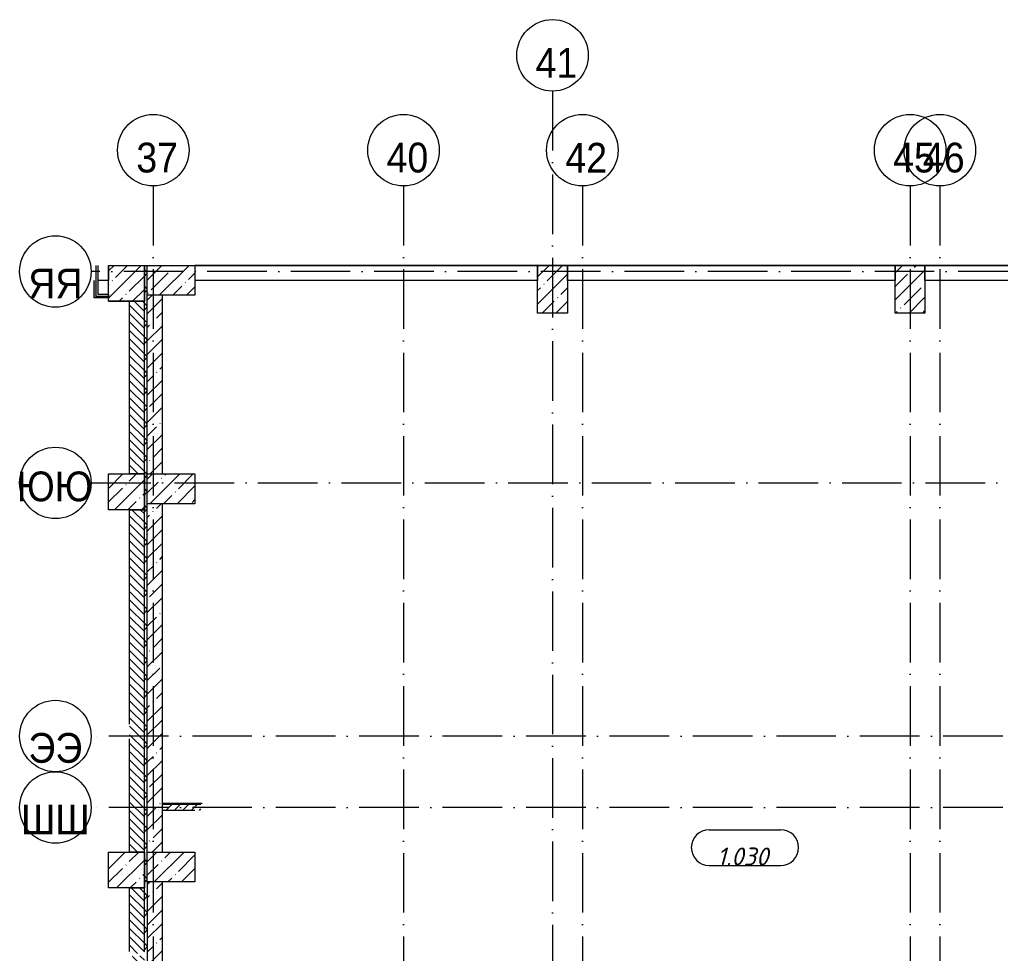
# Model space of a CAD drawing. Header units: millimetres. Extents: x -81576 to 1046824, y -248937 to 691537.
# Drawn here: x 717593 to 734051, y 80087 to 95767 of the extents above; entities that cross this region are included whole.
import ezdxf

# ---------------------------------------------------------------- set-up
doc = ezdxf.new("R2010")
doc.units = ezdxf.units.MM
doc.linetypes.add('50_200_ШТРИХ_1Т_ш5_п1_п1_', pattern=[1400, 1000, -200, 0, -200])
for name, color, linetype, lineweight, true_color in [('A-AREA-IDEN-1', 7, 'Continuous', 9, 0xaaaaaa), ('A-WALL-1', 7, 'Continuous', 5, 0x77b143), ('I-WALL-2', 7, 'Continuous', 5, 0xff7d7d), ('Оси-1', 7, 'Continuous', 20, 0xaaaaaa), ('Оси-2', 7, 'Continuous', 9, 0xaaaaaa), ('Оси-3', 7, '50_200_ШТРИХ_1Т_ш5_п1_п1_', 9, 0xaaaaaa)]:
    doc.layers.add(name, color=color, linetype=linetype, lineweight=lineweight, true_color=true_color)
for name, color, linetype, lineweight in [('A-CLNG', 7, 'Continuous', 9), ('A-WALL', 7, 'Continuous', 5), ('A-WALL-FNSH-1', 7, 'Continuous', 5), ('I-WALL', 7, 'Continuous', 5), ('S-COLS', 7, 'Continuous', 9), ('S-COLS-1', 7, 'Continuous', 5)]:
    doc.layers.add(name, color=color, linetype=linetype, lineweight=lineweight)
doc.styles.add('Arial', font='arial.ttf', dxfattribs={"width": 0.9, "height": 500})
doc.styles.add('ISOCPEUR_I', font='isocpeui.ttf', dxfattribs={"height": 300})
pattern_1 = [(45, (669536.4, 5956.26), (-228.0985, 228.0985), []), (45, (669764.5, 5956.26), (-228.0985, 228.0985), [403.225, -80.645, 6.706, -73.939])]

# ---------------------------------------------------------------- blocks, each defined once
blk = doc.blocks.new('BSC_Колонна _Прямоугольная - 500х800-V9-АИ_План потолка_1 этаж')
at = {"layer": 'S-COLS-1'}
h = blk.add_hatch(dxfattribs=at)
h.set_pattern_fill('FP_17', color=256, style=0, pattern_type=2)
h.set_pattern_definition([(315, (-85431.04, 50600), (228.0985, 228.0985), []), (315, (-85431.04, 50371.9), (228.0985, 228.0985), [403.225, -80.645, 6.706, -73.939])])
h.paths.add_polyline_path([(-250, 382), (-250, -400), (250, -400), (250, 400), (-250, 400)])
for p, q in [((-250, 400), (250, 400)), ((-250, -400), (-250, 400)), ((250, 400), (250, -400)), ((250, -400), (-250, -400))]:
    blk.add_line(p, q, dxfattribs=at)
blk = doc.blocks.new('BSC_Колонна _Прямоугольная - 500х800-V294-АИ_План потолка_1 этаж')
at = {"layer": 'S-COLS-1'}
h = blk.add_hatch(dxfattribs=at)
h.set_pattern_fill('FP_185', color=256, style=0, pattern_type=2)
h.set_pattern_definition([(315, (-81931.04, 50600), (228.0985, 228.0985), []), (315, (-81931.04, 50371.9), (228.0985, 228.0985), [403.225, -80.645, 6.706, -73.939])])
h.paths.add_polyline_path([(-250, 400), (-250, -400), (250, -400), (250, 400), (189, 400)])
for p, q in [((-250, 400), (250, 400)), ((-250, -400), (-250, 400)), ((250, 400), (250, -400)), ((250, -400), (-250, -400))]:
    blk.add_line(p, q, dxfattribs=at)
blk = doc.blocks.new('BSC_Колонна _Прямоугольная - 500х800-V295-АИ_План потолка_1 этаж')
at = {"layer": 'S-COLS-1'}
h = blk.add_hatch(dxfattribs=at)
h.set_pattern_fill('FP_186', color=256, style=0, pattern_type=2)
h.set_pattern_definition([(315, (-75581.04, 50600), (228.0985, 228.0985), []), (315, (-75581.04, 50371.9), (228.0985, 228.0985), [403.225, -80.645, 6.706, -73.939])])
h.paths.add_polyline_path([(-250, 400), (-250, -400), (250, -400), (250, 400)])
for p, q in [((-250, 400), (250, 400)), ((-250, -400), (-250, 400)), ((250, 400), (250, -400)), ((250, -400), (-250, -400))]:
    blk.add_line(p, q, dxfattribs=at)
blk = doc.blocks.new('Ось сетки - Круг_Ø6_00__ISO-2_5_0_9K_-17386508-АИ_План потолка_1 этаж')
at = {"layer": 'Оси-1'}
blk.add_circle((0, 0), 3, dxfattribs=at)
blk = doc.blocks.new('AAR_СКБ_Марка_помещения_1_5 ммп - Номер-27962133-АИ_План потолка_1 этаж')
at = {"layer": 'A-AREA-IDEN-1'}
for p, q in [((-2.987, 3), (3.013, 3)), ((-2.987, 0), (3.013, 0))]:
    blk.add_line(p, q, dxfattribs=at)
for centre, start, end in [((-2.987, 1.5), 90, 270), ((3.013, 1.5), 270, 90)]:
    blk.add_arc(centre, 1.5, start, end, dxfattribs=at)

msp = doc.modelspace()

# ---------------------------------------------------------------- hatches: boundary and pattern name
at = {"layer": 'A-WALL'}
h = msp.add_hatch(dxfattribs=at)
h.set_pattern_fill('FP_1', color=256, style=0, pattern_type=2)
h.set_pattern_definition(pattern_1)
h.paths.add_polyline_path([(719754.2, 73387.3), (719986.4, 73387.3), (719986.4, 75837), (719736.4, 75837), (719736.4, 73387.3)])
h.paths.add_polyline_path([(719986.4, 76337), (719986.4, 81287.3), (719736.4, 81287.3), (719736.4, 76337)])
h.paths.add_polyline_path([(719825.5, 81787.3), (719986.4, 81787.3), (719986.4, 87637.3), (719736.4, 87637.3), (719736.4, 81787.3)])
h.paths.add_polyline_path([(719736.4, 88137.3), (719986.4, 88137.3), (719986.4, 91137.3), (719736.4, 91137.3), (719736.4, 90793.5)])
at = {"layer": 'A-WALL-1'}
for points in [[(718871.4, 91119.5), (718871.4, 91387.3), (718846.4, 91387.3), (718846.4, 91119.5)], [(718871.4, 91094.5), (719086.4, 91094.5), (719086.4, 91119.5), (718846.4, 91119.5), (718846.4, 91094.5)]]:
    msp.add_hatch(color=256, dxfattribs=at).paths.add_polyline_path(points)
at = {"layer": 'I-WALL'}
h = msp.add_hatch(dxfattribs=at)
h.set_pattern_fill('FP_123', color=256, style=0, pattern_type=2)
h.set_pattern_definition([(45, (669536.41, 5956.26), (-141.42136, 141.42136), []), (135, (669536.41, 5956.26), (-141.42136, -141.42136), [])])
h.paths.add_polyline_path([(719736.4, 80087.3), (719736.4, 91637.3), (719686.4, 91637), (719686.4, 80117.3), (719694.4, 80117.3), (719694.4, 80087.3)])
h = msp.add_hatch(dxfattribs=at)
h.set_pattern_fill('FP_2', color=256, style=0, pattern_type=2)
h.set_pattern_definition([(135, (669536.41, 5956.26), (-70.71068, -70.71068), [])])
h.paths.add_polyline_path([(719686.4, 76337), (719686.4, 78087.3), (719436.4, 78087.3), (719436.4, 76337)])
h.paths.add_polyline_path([(719516.4, 78127.3), (719686.4, 78127.3), (719686.4, 80047.3), (719516.4, 80047.3), (719516.4, 80027.3), (719486.4, 80027.3), (719486.4, 80037.3), (719436.4, 80037.3), (719436.4, 78137.3), (719486.4, 78137.3), (719486.4, 78147.3), (719516.4, 78147.3), (719516.4, 78137.3)])
h.paths.add_polyline_path([(719436.4, 80087.3), (719686.4, 80087.3), (719686.4, 81187), (719436.4, 81187), (719436.4, 80117.3)])
h.paths.add_polyline_path([(719436.4, 81787), (719686.4, 81787), (719686.4, 87537.3), (719436.4, 87537.3), (719436.4, 81939.3)])
h.paths.add_polyline_path([(719436.4, 88137.3), (719686.4, 88137.3), (719686.4, 91037), (719436.4, 91037), (719436.4, 90793.5)])
h = msp.add_hatch(dxfattribs=at)
h.set_pattern_fill('FP_4', color=256, style=0, pattern_type=2)
h.set_pattern_definition([(45, (669536.41, 5956.26), (-70.71068, 70.71068), [])])
h.paths.add_polyline_path([(720636.4, 82487.3), (720636.4, 82587.3), (719986.4, 82587.3), (719986.4, 82487.3), (720536.4, 82487.3)])
at = {"layer": 'I-WALL-2'}
h = msp.add_hatch(dxfattribs=at)
h.set_pattern_fill('FP_3', color=256, style=0, pattern_type=2)
h.set_pattern_definition([(0, (669536.41, 5956.26), (406.4, 101.6), [6.706, -298.094, 6.706, -298.094, -1625.6]), (0, (669536.41, 5956.26), (406.4, 101.6), [-609.6, 6.706, -602.894, 6.706, -298.094, -711.2]), (0, (669536.41, 5956.26), (406.4, 101.6), [-1524, 6.706, -196.494, 6.706, -501.294]), (120, (669688.81, 6007.06), (-291.18818, 301.15272), [6.706, -298.094, 6.706, -298.094, -1625.6]), (120, (669688.81, 6007.06), (-291.18818, 301.15272), [-609.6, 6.706, -602.894, 6.706, -298.094, -711.2]), (120, (669688.81, 6007.06), (-291.18818, 301.15272), [-1524, 6.706, -196.494, 6.706, -501.294]), (240, (669739.61, 6210.26), (-115.21182, -402.75272), [6.706, -298.094, 6.706, -298.094, -1625.6]), (240, (669739.61, 6210.26), (-115.21182, -402.75272), [-609.6, 6.706, -602.894, 6.706, -298.094, -711.2]), (240, (669739.61, 6210.26), (-115.21182, -402.75272), [-1524, 6.706, -196.494, 6.706, -501.294])])
h.paths.add_polyline_path([(720656.4, 82587.3), (720656.4, 82607.3), (719986.4, 82607.3), (719986.4, 82587.3), (720636.4, 82587.3)])
at = {"layer": 'S-COLS-1'}
h = msp.add_hatch(dxfattribs=at)
h.set_pattern_fill('FP_1', color=256, style=0, pattern_type=2)
h.set_pattern_definition(pattern_1)
h.paths.add_polyline_path([(719436.4, 91037.3), (719686.4, 91037.3), (719686.4, 91637.3), (719086.4, 91637), (719086.4, 91037.3), (719436.4, 91037.3)])
h = msp.add_hatch(dxfattribs=at)
h.set_pattern_fill('FP_1', color=256, style=0, pattern_type=2)
h.set_pattern_definition(pattern_1)
h.paths.add_polyline_path([(726286.4, 90837.3), (726786.4, 90837.3), (726786.4, 91637.3), (726286.4, 91637), (726286.4, 91387.3)])
h = msp.add_hatch(dxfattribs=at)
h.set_pattern_fill('FP_1', color=256, style=0, pattern_type=2)
h.set_pattern_definition(pattern_1)
h.paths.add_polyline_path([(732286.4, 90837.3), (732786.4, 90837.3), (732786.4, 91637.3), (732286.4, 91637), (732286.4, 91387.3)])
h = msp.add_hatch(dxfattribs=at)
h.set_pattern_fill('FP_1', color=256, style=0, pattern_type=2)
h.set_pattern_definition(pattern_1)
h.paths.add_polyline_path([(719086.4, 87537.3), (719686.4, 87537.3), (719686.4, 88137.3), (719086.4, 88137.3)])
h = msp.add_hatch(dxfattribs=at)
h.set_pattern_fill('FP_1', color=256, style=0, pattern_type=2)
h.set_pattern_definition(pattern_1)
h.paths.add_polyline_path([(719436.4, 81187), (719686.4, 81187), (719686.4, 81787), (719086.4, 81787), (719086.4, 81187)])

# ---------------------------------------------------------------- linework, layer by layer
at = {"layer": 'A-CLNG'}
msp.add_line((719086.4, 91037), (719436.4, 91037), dxfattribs=at)
at = {"layer": 'A-WALL'}
for p, q in [((718871.4, 91637.3), (718871.4, 91119.5)), ((718906.4, 91637.3), (718906.4, 91154.5)), ((719086.4, 91637.3), (719086.4, 91387.3)), ((719686.4, 80117.3), (719686.4, 91637.3)), ((719686.4, 91637.3), (719736.4, 91637.3)), ((720536.4, 91637.3), (726286.4, 91637.3)), ((726286.4, 91637.3), (726286.4, 91387.3)), ((726786.4, 91637.3), (732286.4, 91637.3)), ((726786.4, 91387.3), (726786.4, 91637.3)), ((732286.4, 91637.3), (732286.4, 91387.3)), ((732786.4, 91637.3), (738236.4, 91637.3)), ((732786.4, 91387.3), (732786.4, 91637.3)), ((719086.4, 91387.3), (718906.4, 91387.3)), ((726286.4, 91387.3), (720536.4, 91387.3)), ((732286.4, 91387.3), (726786.4, 91387.3)), ((738236.4, 91387.3), (732786.4, 91387.3)), ((719086.4, 91119.5), (718871.4, 91119.5)), ((718906.4, 91154.5), (719086.4, 91154.5)), ((719086.4, 91154.5), (719086.4, 91119.5)), ((719436.4, 88137.3), (719436.4, 91037)), ((719436.4, 91037), (719686.4, 91037)), ((719736.4, 88137.3), (719736.4, 91137.3)), ((719986.4, 91137.3), (719986.4, 88137.3)), ((719686.4, 88137.3), (719436.4, 88137.3)), ((719736.4, 81787.3), (719736.4, 87637.3)), ((719986.4, 87637.3), (719986.4, 81787.3)), ((719436.4, 83937.3), (719436.4, 87537.3)), ((719436.4, 87537.3), (719686.4, 87537.3)), ((719436.4, 81787), (719436.4, 83687.3)), ((720636.4, 82587.3), (719986.4, 82587.3)), ((719686.4, 81787), (719436.4, 81787)), ((719436.4, 80117.3), (719436.4, 81187)), ((719436.4, 81187), (719686.4, 81187)), ((719736.4, 81287.3), (719736.4, 73137.3)), ((719986.4, 81287.3), (719986.4, 76337))]:
    msp.add_line(p, q, dxfattribs=at)
at = {"layer": 'A-WALL-FNSH-1'}
for p, q in [((744846.1, 91637.3), (720536.4, 91637.3)), ((718846.4, 91094.5), (718846.4, 91387.3)), ((719086.4, 91094.5), (718846.4, 91094.5)), ((719086.4, 91119.5), (719086.4, 91094.5)), ((719986.4, 82607.3), (720656.4, 82607.3)), ((720536.4, 82487.3), (719986.4, 82487.3))]:
    msp.add_line(p, q, dxfattribs=at)
at = {"layer": 'S-COLS'}
for p, q in [((719086.4, 91387.3), (719086.4, 91637.3)), ((726286.4, 91387.3), (726286.4, 91637.3)), ((726786.4, 91637.3), (726786.4, 91387.3)), ((732286.4, 91387.3), (732286.4, 91637.3)), ((732786.4, 91637.3), (732786.4, 91387.3)), ((719436.4, 88137.3), (719686.4, 88137.3)), ((719686.4, 87537.3), (719436.4, 87537.3)), ((719436.4, 81787), (719686.4, 81787)), ((719686.4, 81187), (719436.4, 81187))]:
    msp.add_line(p, q, dxfattribs=at)
at = {"layer": 'S-COLS-1'}
for p, q in [((719086.4, 91637.3), (719686.4, 91637.3)), ((719686.4, 91637.3), (719686.4, 91037.3)), ((726286.4, 91637.3), (726786.4, 91637.3)), ((732286.4, 91637.3), (732786.4, 91637.3)), ((719086.4, 91037.3), (719086.4, 91387.3)), ((726286.4, 90837.3), (726286.4, 91387.3)), ((726786.4, 91387.3), (726786.4, 90837.3)), ((732286.4, 90837.3), (732286.4, 91387.3)), ((732786.4, 91387.3), (732786.4, 90837.3)), ((719686.4, 91037.3), (719086.4, 91037.3)), ((726786.4, 90837.3), (726286.4, 90837.3)), ((732786.4, 90837.3), (732286.4, 90837.3)), ((719086.4, 87537.3), (719086.4, 88137.3)), ((719086.4, 88137.3), (719436.4, 88137.3)), ((719686.4, 88137.3), (719686.4, 87537.3)), ((719436.4, 87537.3), (719086.4, 87537.3)), ((719086.4, 81187), (719086.4, 81787)), ((719086.4, 81787), (719436.4, 81787)), ((719686.4, 81787), (719686.4, 81187)), ((719436.4, 81187), (719086.4, 81187))]:
    msp.add_line(p, q, dxfattribs=at)
at = {"layer": 'Оси-3'}
for p, q in [((726536.4, 94566.8), (726536.4, 70466.9)), ((719836.4, 92973.7), (719836.4, 68628.8)), ((724036.4, 92973.7), (724036.4, 68873.8)), ((727036.4, 92973.7), (727036.4, 68873.8)), ((732536.4, 92973.7), (732536.4, 68873.8)), ((733036.4, 92973.7), (733036.4, 68873.8)), ((746943.6, 91537.3), (718793.4, 91537.3)), ((718793.4, 87987), (746943.6, 87987)), ((746693.6, 83737.3), (718793.4, 83737.3)), ((746693.6, 82537.3), (718793.4, 82537.3))]:
    msp.add_line(p, q, dxfattribs=at)

# ---------------------------------------------------------------- block references
at = {"layer": 'A-AREA-IDEN-1', "xscale": 199.9999999999999, "yscale": 199.9999999999999, "zscale": 199.9999999999999}
msp.add_blockref('AAR_СКБ_Марка_помещения_1_5 ммп - Номер-27962133-АИ_План потолка_1 этаж', (729762.4, 81564.8), dxfattribs=at)
at = {"layer": 'S-COLS', "rotation": 89.9999999999999}
for name, p in [('BSC_Колонна _Прямоугольная - 500х800-V9-АИ_План потолка_1 этаж', (720136.4, 91387.3)), ('BSC_Колонна _Прямоугольная - 500х800-V294-АИ_План потолка_1 этаж', (720136.4, 87887.3)), ('BSC_Колонна _Прямоугольная - 500х800-V295-АИ_План потолка_1 этаж', (720136.4, 81537.3))]:
    msp.add_blockref(name, p, dxfattribs=at)
at = {"layer": 'Оси-1', "xscale": 199.9999999999999, "yscale": 199.9999999999999, "zscale": 199.9999999999999}
for p, rotation in [((726536.4, 95166.8), 180), ((719836.4, 93573.7), 180), ((724036.4, 93573.7), 180), ((727036.4, 93573.7), 180), ((732536.4, 93573.7), 180), ((733036.4, 93573.7), 180), ((718193.4, 91537.3), 89.9999999999998), ((718193.4, 87987), 269.9999999999995), ((718193.4, 83737.3), 89.99999999999982), ((718193.4, 82537.3), 89.9999999999998)]:
    msp.add_blockref('Ось сетки - Круг_Ø6_00__ISO-2_5_0_9K_-17386508-АИ_План потолка_1 этаж', p, dxfattribs=dict(at, rotation=rotation))

# ---------------------------------------------------------------- texts
at = {"layer": 'A-AREA-IDEN-1', "insert": (729726.7, 81564.8), "char_height": 300, "width": 900, "attachment_point": 8, "line_spacing_factor": 1.139951, "style": 'ISOCPEUR_I'}
msp.add_mtext('\\pxt8.46667,16.93333,25.4,33.86667,42.33333,50.8,59.26667,67.73333,76.2,84.66667,93.13333,101.6,110.06667,118.53333,127,135.46667,143.93333,152.4,160.86667,169.33333,177.8,186.26667,194.73333,203.2,211.66667,220.13333,228.6,237.06667,245.53333,254,262.46667,270.93333;1.030', dxfattribs=at)
at = {"layer": 'Оси-2', "char_height": 500, "attachment_point": 5, "line_spacing_factor": 0.936439, "style": 'Arial'}
for s, insert, width in [('\\pxqc,t4.572,9.144,13.716,18.288,22.86,27.432,32.004,36.576,41.148,45.72,50.292,54.864,59.436,64.008,68.58,73.152,77.724,82.296,86.868,91.44,96.012,100.584,105.156,109.728,114.3,118.872,123.444,128.016,132.588,137.16,141.732,146.304;{41}', (726601.6, 95039.7), 702), ('\\pxqc,t4.572,9.144,13.716,18.288,22.86,27.432,32.004,36.576,41.148,45.72,50.292,54.864,59.436,64.008,68.58,73.152,77.724,82.296,86.868,91.44,96.012,100.584,105.156,109.728,114.3,118.872,123.444,128.016,132.588,137.16,141.732,146.304;{37}', (719901.6, 93446.6), 702), ('\\pxqc,t4.572,9.144,13.716,18.288,22.86,27.432,32.004,36.576,41.148,45.72,50.292,54.864,59.436,64.008,68.58,73.152,77.724,82.296,86.868,91.44,96.012,100.584,105.156,109.728,114.3,118.872,123.444,128.016,132.588,137.16,141.732,146.304;{40}', (724101.6, 93446.6), 702), ('\\pxqc,t4.572,9.144,13.716,18.288,22.86,27.432,32.004,36.576,41.148,45.72,50.292,54.864,59.436,64.008,68.58,73.152,77.724,82.296,86.868,91.44,96.012,100.584,105.156,109.728,114.3,118.872,123.444,128.016,132.588,137.16,141.732,146.304;{42}', (727101.6, 93446.6), 702), ('\\pxqc,t4.572,9.144,13.716,18.288,22.86,27.432,32.004,36.576,41.148,45.72,50.292,54.864,59.436,64.008,68.58,73.152,77.724,82.296,86.868,91.44,96.012,100.584,105.156,109.728,114.3,118.872,123.444,128.016,132.588,137.16,141.732,146.304;{45}', (732601.6, 93446.6), 702), ('\\pxqc,t4.572,9.144,13.716,18.288,22.86,27.432,32.004,36.576,41.148,45.72,50.292,54.864,59.436,64.008,68.58,73.152,77.724,82.296,86.868,91.44,96.012,100.584,105.156,109.728,114.3,118.872,123.444,128.016,132.588,137.16,141.732,146.304;{46}', (733101.6, 93446.6), 702), ('\\pxqc,t4.572,9.144,13.716,18.288,22.86,27.432,32.004,36.576,41.148,45.72,50.292,54.864,59.436,64.008,68.58,73.152,77.724,82.296,86.868,91.44,96.012,100.584,105.156,109.728,114.3,118.872,123.444,128.016,132.588,137.16,141.732,146.304;{ЯЯ}', (718193.1, 91334.4), 916.2), ('\\pxqc,t4.572,9.144,13.716,18.288,22.86,27.432,32.004,36.576,41.148,45.72,50.292,54.864,59.436,64.008,68.58,73.152,77.724,82.296,86.868,91.44,96.012,100.584,105.156,109.728,114.3,118.872,123.444,128.016,132.588,137.16,141.732,146.304;{ЮЮ}', (718182.8, 87925.2), 1297.8), ('\\pxqc,t4.572,9.144,13.716,18.288,22.86,27.432,32.004,36.576,41.148,45.72,50.292,54.864,59.436,64.008,68.58,73.152,77.724,82.296,86.868,91.44,96.012,100.584,105.156,109.728,114.3,118.872,123.444,128.016,132.588,137.16,141.732,146.304;{ЭЭ}', (718193.1, 83534.4), 916.2), ('\\pxqc,t4.572,9.144,13.716,18.288,22.86,27.432,32.004,36.576,41.148,45.72,50.292,54.864,59.436,64.008,68.58,73.152,77.724,82.296,86.868,91.44,96.012,100.584,105.156,109.728,114.3,118.872,123.444,128.016,132.588,137.16,141.732,146.304;{ШШ}', (718192.2, 82334.4), 1179)]:
    msp.add_mtext(s, dxfattribs=dict(at, insert=insert, width=width))

doc.saveas('drawing.dxf')
